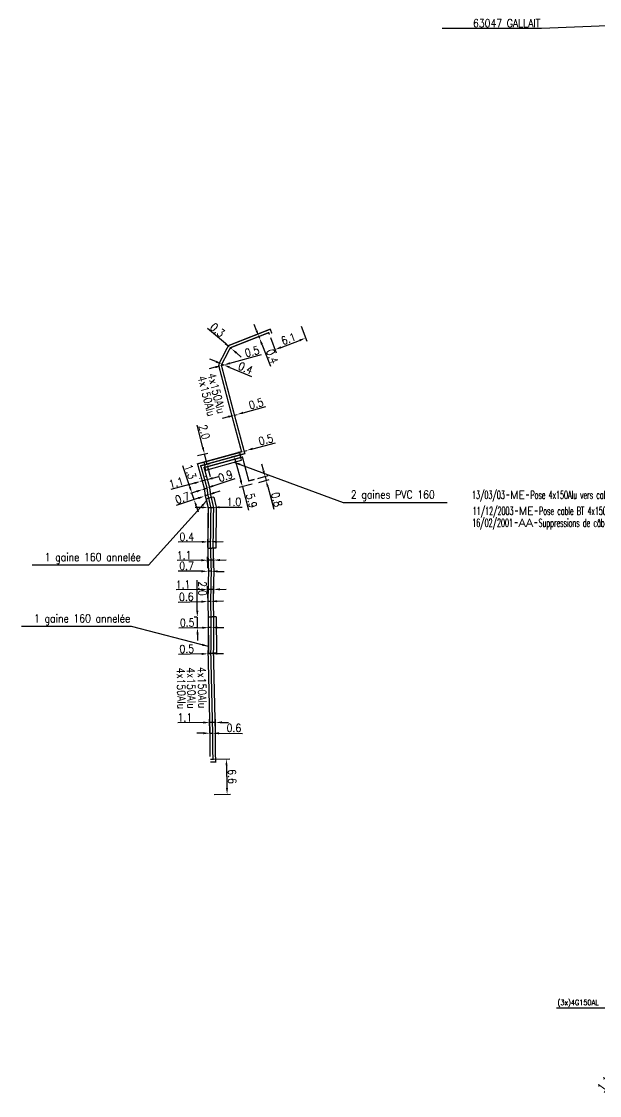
# Model space of a CAD drawing. Header units: millimetres. Extents: x 80000 to 81010, y 144000 to 145002.
# Drawn here: x 80686.5 to 80794.9, y 144154.1 to 144355.3 of the extents above; entities that cross this region are included whole.
import ezdxf
from ezdxf.enums import TextEntityAlignment as Align

# ---------------------------------------------------------------- set-up
doc = ezdxf.new("R2010")
doc.units = ezdxf.units.MM
doc.header["$PDMODE"] = 34
doc.linetypes.add('B_ST_AL', pattern=[2000, 1000, 1000])
doc.layers.get('0').update_dxf_attribs({"linetype": 'CONTINUOUS'})
doc.layers.get('Defpoints').update_dxf_attribs({"linetype": 'CONTINUOUS'})
for name, color, linetype in [('B_100', 3, 'CONTINUOUS'), ('B_300', 7, 'CONTINUOUS'), ('B_400', 7, 'CONTINUOUS')]:
    doc.layers.add(name, color=color, linetype=linetype)
doc.styles.get("Standard").update_dxf_attribs({"font": 'romans.shx', "width": 0.85})
doc.dimstyles.get("Standard").update_dxf_attribs({"dimtxt": 1.5, "dimasz": 1.2, "dimexe": 0.625, "dimexo": 0.625, "dimgap": 0.25, "dimtad": 1, "dimdec": 1, "dimzin": 0, "dimdsep": 46, "dimtxsty": 'Standard', "dimcen": -0.5, "dimadec": 0, "dimazin": 0, "dimtfac": 1, "dimtdec": 1, "dimtmove": 0, "dimatfit": 3, "dimfxl": 0, "dimtolj": 1, "dimtzin": 0, "dimarcsym": 0})

# ---------------------------------------------------------------- blocks, each defined once
blk = doc.blocks.new('GIS_MODF')
at = {"color": 0, "linetype": 'Continuous', "flags": 128}
for points in [[(-2.18, -0.01), (-1.68, -0.01)], [(1.52, -0.01), (2.02, -0.01)]]:
    blk.add_lwpolyline(points, dxfattribs=at)
at = {"color": 0, "linetype": 'Continuous', "width": 0.5}
blk.add_attdef('DATE', text='', height=1.5, dxfattribs=at).set_placement((-2.5, -0.8), align=Align.RIGHT)
at = {"color": 0, "linetype": 'Continuous', "width": 1.771291}
blk.add_attdef('USER', text='', height=1.5, dxfattribs=at).set_placement((-1.51, -0.8), (1.28, -0.8), align=Align.FIT)
at = {"color": 0, "linetype": 'Continuous', "width": 0.5}
blk.add_attdef('DESC', (2.29, -0.8), '', height=1.5, dxfattribs=at)
blk = doc.blocks.new('*D32')
at = {"layer": 'B_100', "color": 0, "linetype": 'Continuous', "lineweight": -2, "transparency": 16777216}
for p, q in [((80720.59, 144223.95), (80715.84, 144223.91)), ((80721.8, 144221.96), (80721.78, 144224.58)), ((80722.89, 144223.97), (80721.79, 144223.96)), ((80722.9, 144221.97), (80722.88, 144224.59)), ((80724.09, 144223.98), (80725.29, 144223.99))]:
    blk.add_line(p, q, dxfattribs=at)
at = {"layer": 'B_100', "color": 0, "linetype": 'Continuous', "transparency": 16777216}
for points in [[(80720.59, 144224.15), (80720.59, 144223.75), (80721.79, 144223.96)], [(80724.09, 144224.18), (80724.09, 144223.78), (80722.89, 144223.97)]]:
    blk.add_solid(points, dxfattribs=at)
at = {"layer": 'Defpoints', "color": 0, "linetype": 'Continuous', "transparency": 16777216}
for p in [(80722.89, 144223.97), (80721.81, 144221.34), (80722.91, 144221.34)]:
    blk.add_point(p, dxfattribs=at)
at = {"layer": 'B_100', "color": 0, "linetype": 'Continuous', "transparency": 16777216, "insert": (80717.15, 144224.92), "char_height": 1.5, "attachment_point": 5, "rotation": 0.4742}
blk.add_mtext('\\A1;1.1', dxfattribs=at)
blk = doc.blocks.new('*D33')
at = {"layer": 'B_100', "color": 0, "linetype": 'Continuous', "lineweight": -2, "transparency": 16777216}
for p, q in [((80720.2, 144248.87), (80715.49, 144248.81)), ((80721.42, 144247.26), (80721.39, 144249.51)), ((80722.5, 144248.9), (80721.4, 144248.88)), ((80722.52, 144247.28), (80722.49, 144249.52)), ((80723.7, 144248.91), (80724.9, 144248.93))]:
    blk.add_line(p, q, dxfattribs=at)
at = {"layer": 'B_100', "color": 0, "linetype": 'Continuous', "transparency": 16777216}
for points in [[(80720.2, 144249.07), (80720.2, 144248.67), (80721.4, 144248.88)], [(80723.7, 144249.11), (80723.7, 144248.71), (80722.5, 144248.9)]]:
    blk.add_solid(points, dxfattribs=at)
at = {"layer": 'Defpoints', "color": 0, "linetype": 'Continuous', "transparency": 16777216}
for p in [(80722.5, 144248.9), (80721.43, 144246.64), (80722.53, 144246.65)]:
    blk.add_point(p, dxfattribs=at)
at = {"layer": 'B_100', "color": 0, "linetype": 'Continuous', "transparency": 16777216, "insert": (80716.79, 144249.82), "char_height": 1.5, "attachment_point": 5, "rotation": 0.7265}
blk.add_mtext('\\A1;1.1', dxfattribs=at)
blk = doc.blocks.new('*D34')
at = {"layer": 'B_100', "color": 0, "linetype": 'Continuous', "lineweight": -2, "transparency": 16777216}
for p, q in [((80720.21, 144254.36), (80715.69, 144254.3)), ((80721.43, 144252.91), (80721.41, 144255)), ((80722.51, 144254.39), (80721.41, 144254.37)), ((80722.53, 144252.93), (80722.51, 144255.01)), ((80723.71, 144254.4), (80724.91, 144254.42))]:
    blk.add_line(p, q, dxfattribs=at)
at = {"layer": 'B_100', "color": 0, "linetype": 'Continuous', "transparency": 16777216}
for points in [[(80720.21, 144254.56), (80720.22, 144254.16), (80721.41, 144254.37)], [(80723.71, 144254.6), (80723.72, 144254.2), (80722.51, 144254.39)]]:
    blk.add_solid(points, dxfattribs=at)
at = {"layer": 'Defpoints', "color": 0, "linetype": 'Continuous', "transparency": 16777216}
for p in [(80722.51, 144254.39), (80721.44, 144252.29), (80722.54, 144252.3)]:
    blk.add_point(p, dxfattribs=at)
at = {"layer": 'B_100', "color": 0, "linetype": 'Continuous', "transparency": 16777216, "insert": (80716.99, 144255.32), "char_height": 1.5, "attachment_point": 5, "rotation": 0.7265}
blk.add_mtext('\\A1;1.1', dxfattribs=at)
blk = doc.blocks.new('*D35')
at = {"layer": 'B_100', "color": 0, "linetype": 'Continuous', "lineweight": -2, "transparency": 16777216}
for p, q in [((80720.27, 144264.25), (80719.07, 144264.24)), ((80721.46, 144264.89), (80721.46, 144264.89)), ((80721.47, 144264.26), (80722.47, 144264.27)), ((80722.46, 144264.9), (80722.46, 144264.9)), ((80723.67, 144264.29), (80727.86, 144264.33))]:
    blk.add_line(p, q, dxfattribs=at)
at = {"layer": 'B_100', "color": 0, "linetype": 'Continuous', "transparency": 16777216}
for points in [[(80720.27, 144264.45), (80720.27, 144264.05), (80721.47, 144264.26)], [(80723.67, 144264.49), (80723.67, 144264.09), (80722.47, 144264.27)]]:
    blk.add_solid(points, dxfattribs=at)
at = {"layer": 'Defpoints', "color": 0, "linetype": 'Continuous', "transparency": 16777216}
for p in [(80721.47, 144264.26), (80722.47, 144264.27), (80722.47, 144264.27)]:
    blk.add_point(p, dxfattribs=at)
at = {"layer": 'B_100', "color": 0, "linetype": 'Continuous', "transparency": 16777216, "insert": (80726.35, 144265.31), "char_height": 1.5, "attachment_point": 5, "rotation": 0.6137}
blk.add_mtext('\\A1;1.0', dxfattribs=at)
blk = doc.blocks.new('*D36')
at = {"layer": 'B_100', "color": 0, "linetype": 'Continuous', "lineweight": -2, "transparency": 16777216}
for p, q in [((80728.25, 144274.33), (80725.8, 144273.67)), ((80726.71, 144272.68), (80727.62, 144269.29)), ((80729.78, 144268.63), (80727.32, 144267.97)), ((80727.93, 144268.14), (80729.1, 144263.77))]:
    blk.add_line(p, q, dxfattribs=at)
at = {"layer": 'B_100', "color": 0, "linetype": 'Continuous', "transparency": 16777216}
for points in [[(80726.9, 144272.73), (80726.52, 144272.62), (80726.4, 144273.83)], [(80727.81, 144269.35), (80727.42, 144269.24), (80727.93, 144268.14)]]:
    blk.add_solid(points, dxfattribs=at)
at = {"layer": 'Defpoints', "color": 0, "linetype": 'Continuous', "transparency": 16777216}
for p in [(80728.85, 144274.49), (80726.4, 144273.83), (80730.38, 144268.79)]:
    blk.add_point(p, dxfattribs=at)
at = {"layer": 'B_100', "color": 0, "linetype": 'Continuous', "transparency": 16777216, "insert": (80729.66, 144265.53), "char_height": 1.5, "attachment_point": 5, "rotation": 285.014}
blk.add_mtext('\\A1;5.9', dxfattribs=at)
blk = doc.blocks.new('*D37')
at = {"layer": 'B_100', "color": 0, "linetype": 'Continuous', "lineweight": -2, "transparency": 16777216}
for p, q in [((80731.86, 144271.21), (80731.54, 144272.37)), ((80730.79, 144269.68), (80732.77, 144270.21)), ((80730.99, 144268.96), (80732.96, 144269.49)), ((80732.17, 144270.05), (80732.36, 144269.33)), ((80732.67, 144268.17), (80733.8, 144263.94))]:
    blk.add_line(p, q, dxfattribs=at)
at = {"layer": 'B_100', "color": 0, "linetype": 'Continuous', "transparency": 16777216}
for points in [[(80732.05, 144271.26), (80731.66, 144271.16), (80732.17, 144270.05)], [(80732.87, 144268.22), (80732.48, 144268.11), (80732.36, 144269.33)]]:
    blk.add_solid(points, dxfattribs=at)
at = {"layer": 'Defpoints', "color": 0, "linetype": 'Continuous', "transparency": 16777216}
for p in [(80730.19, 144269.52), (80730.38, 144268.79), (80732.17, 144270.05)]:
    blk.add_point(p, dxfattribs=at)
at = {"layer": 'B_100', "color": 0, "linetype": 'Continuous', "transparency": 16777216, "insert": (80734.36, 144265.73), "char_height": 1.5, "attachment_point": 5, "rotation": 285.014}
blk.add_mtext('\\A1;0.8', dxfattribs=at)
blk = doc.blocks.new('*D38')
at = {"layer": 'B_100', "color": 0, "linetype": 'Continuous', "lineweight": -2, "transparency": 16777216}
for p, q in [((80718.94, 144268.82), (80714.51, 144267.6)), ((80719.96, 144269.66), (80719.94, 144269.74)), ((80721.16, 144269.43), (80720.1, 144269.13)), ((80721.02, 144269.96), (80721, 144270.03)), ((80722.32, 144269.74), (80723.48, 144270.06))]:
    blk.add_line(p, q, dxfattribs=at)
at = {"layer": 'B_100', "color": 0, "linetype": 'Continuous', "transparency": 16777216}
for points in [[(80718.89, 144269.01), (80719, 144268.62), (80720.1, 144269.13)], [(80722.27, 144269.94), (80722.37, 144269.55), (80721.16, 144269.43)]]:
    blk.add_solid(points, dxfattribs=at)
at = {"layer": 'Defpoints', "color": 0, "linetype": 'Continuous', "transparency": 16777216}
for p in [(80720.12, 144269.06), (80721.16, 144269.43), (80721.18, 144269.35)]:
    blk.add_point(p, dxfattribs=at)
at = {"layer": 'B_100', "color": 0, "linetype": 'Continuous', "transparency": 16777216, "insert": (80715.51, 144268.91), "char_height": 1.5, "attachment_point": 5, "rotation": 15.3644}
blk.add_mtext('\\A1;1.1', dxfattribs=at)
blk = doc.blocks.new('*D87')
at = {"layer": 'B_100', "color": 0, "linetype": 'Continuous', "lineweight": -2, "transparency": 16777216}
for p, q in [((80722.52, 144217.07), (80725.55, 144217.13)), ((80724.95, 144215.91), (80725.03, 144211.71)), ((80722.65, 144210.47), (80725.68, 144210.53))]:
    blk.add_line(p, q, dxfattribs=at)
at = {"layer": 'B_100', "color": 0, "linetype": 'Continuous', "transparency": 16777216}
for points in [[(80725.15, 144215.92), (80724.75, 144215.91), (80724.92, 144217.11)], [(80725.23, 144211.72), (80724.83, 144211.71), (80725.06, 144210.51)]]:
    blk.add_solid(points, dxfattribs=at)
at = {"layer": 'Defpoints', "color": 0, "linetype": 'Continuous', "transparency": 16777216}
for p in [(80721.9, 144217.05), (80722.03, 144210.45), (80725.06, 144210.51)]:
    blk.add_point(p, dxfattribs=at)
at = {"layer": 'B_100', "color": 0, "linetype": 'Continuous', "transparency": 16777216, "insert": (80725.99, 144213.84), "char_height": 1.5, "attachment_point": 5, "rotation": 271.1482}
blk.add_mtext('\\A1;6.6', dxfattribs=at)
blk = doc.blocks.new('*D88')
at = {"layer": 'B_100', "color": 0, "linetype": 'Continuous', "lineweight": -2, "transparency": 16777216}
for p, q in [((80720.6, 144221.96), (80719.4, 144221.96)), ((80721.8, 144221.95), (80722.35, 144221.95)), ((80723.55, 144221.95), (80727.92, 144221.93)), ((80721.8, 144221.33), (80721.8, 144221.33)), ((80722.35, 144221.33), (80722.35, 144221.33))]:
    blk.add_line(p, q, dxfattribs=at)
at = {"layer": 'B_100', "color": 0, "linetype": 'Continuous', "transparency": 16777216}
for points in [[(80720.6, 144222.16), (80720.6, 144221.76), (80721.8, 144221.95)], [(80723.55, 144222.15), (80723.55, 144221.75), (80722.35, 144221.95)]]:
    blk.add_solid(points, dxfattribs=at)
at = {"layer": 'Defpoints', "color": 0, "linetype": 'Continuous', "transparency": 16777216}
for p in [(80721.8, 144221.95), (80721.8, 144221.95), (80722.35, 144221.95)]:
    blk.add_point(p, dxfattribs=at)
at = {"layer": 'B_100', "color": 0, "linetype": 'Continuous', "transparency": 16777216, "insert": (80726.34, 144222.94), "char_height": 1.5, "attachment_point": 5, "rotation": 359.8104}
blk.add_mtext('\\A1;0.6', dxfattribs=at)
blk = doc.blocks.new('*D89')
at = {"layer": 'B_100', "color": 0, "linetype": 'Continuous', "lineweight": -2, "transparency": 16777216}
for p, q in [((80720.3, 144236.81), (80715.93, 144236.71)), ((80721.49, 144237.46), (80721.49, 144237.46)), ((80722, 144236.85), (80721.5, 144236.84)), ((80721.98, 144237.47), (80721.98, 144237.47)), ((80723.2, 144236.88), (80724.4, 144236.9))]:
    blk.add_line(p, q, dxfattribs=at)
at = {"layer": 'B_100', "color": 0, "linetype": 'Continuous', "transparency": 16777216}
for points in [[(80720.29, 144237.01), (80720.3, 144236.61), (80721.5, 144236.84)], [(80723.19, 144237.08), (80723.2, 144236.68), (80722, 144236.85)]]:
    blk.add_solid(points, dxfattribs=at)
at = {"layer": 'Defpoints', "color": 0, "linetype": 'Continuous', "transparency": 16777216}
for p in [(80721.5, 144236.84), (80721.5, 144236.84), (80722, 144236.85)]:
    blk.add_point(p, dxfattribs=at)
at = {"layer": 'B_100', "color": 0, "linetype": 'Continuous', "transparency": 16777216, "insert": (80717.49, 144237.75), "char_height": 1.5, "attachment_point": 5, "rotation": 1.2913}
blk.add_mtext('\\A1;0.5', dxfattribs=at)
blk = doc.blocks.new('*D90')
at = {"layer": 'B_100', "color": 0, "linetype": 'Continuous', "lineweight": -2, "transparency": 16777216}
for p, q in [((80720.41, 144241.72), (80716.01, 144241.64)), ((80722.06, 144241.74), (80721.61, 144241.74)), ((80723.26, 144241.77), (80724.46, 144241.79))]:
    blk.add_line(p, q, dxfattribs=at)
at = {"layer": 'B_100', "color": 0, "linetype": 'Continuous', "transparency": 16777216}
for points in [[(80723.25, 144241.97), (80723.26, 144241.57), (80722.06, 144241.74)], [(80720.4, 144241.92), (80720.41, 144241.52), (80721.61, 144241.74)]]:
    blk.add_solid(points, dxfattribs=at)
at = {"layer": 'Defpoints', "color": 0, "linetype": 'Continuous', "transparency": 16777216}
for p in [(80721.61, 144241.74), (80721.61, 144241.74), (80722.06, 144241.74)]:
    blk.add_point(p, dxfattribs=at)
at = {"layer": 'B_100', "color": 0, "linetype": 'Continuous', "transparency": 16777216, "insert": (80717.57, 144242.67), "char_height": 1.5, "attachment_point": 5, "rotation": 0.9766}
blk.add_mtext('\\A1;0.5', dxfattribs=at)
blk = doc.blocks.new('*D91')
at = {"layer": 'B_100', "color": 0, "linetype": 'Continuous', "lineweight": -2, "transparency": 16777216}
for p, q in [((80720.23, 144246.6), (80715.86, 144246.46)), ((80721.98, 144246.65), (80721.43, 144246.64)), ((80721.45, 144246.01), (80721.45, 144246.01)), ((80722, 144246.03), (80722, 144246.03)), ((80723.18, 144246.69), (80724.38, 144246.73))]:
    blk.add_line(p, q, dxfattribs=at)
at = {"layer": 'B_100', "color": 0, "linetype": 'Continuous', "transparency": 16777216}
for points in [[(80720.22, 144246.8), (80720.23, 144246.4), (80721.43, 144246.64)], [(80723.17, 144246.89), (80723.18, 144246.49), (80721.98, 144246.65)]]:
    blk.add_solid(points, dxfattribs=at)
at = {"layer": 'Defpoints', "color": 0, "linetype": 'Continuous', "transparency": 16777216}
for p in [(80721.43, 144246.64), (80721.43, 144246.64), (80721.98, 144246.65)]:
    blk.add_point(p, dxfattribs=at)
at = {"layer": 'B_100', "color": 0, "linetype": 'Continuous', "transparency": 16777216, "insert": (80717.41, 144247.51), "char_height": 1.5, "attachment_point": 5, "rotation": 1.785}
blk.add_mtext('\\A1;0.6', dxfattribs=at)
blk = doc.blocks.new('*D92')
at = {"layer": 'B_100', "color": 0, "linetype": 'Continuous', "lineweight": -2, "transparency": 16777216}
for p, q in [((80720.24, 144252.29), (80715.87, 144252.32)), ((80721.44, 144252.91), (80721.44, 144252.91)), ((80722.09, 144252.29), (80721.44, 144252.29)), ((80722.09, 144252.91), (80722.09, 144252.91)), ((80723.29, 144252.28), (80724.49, 144252.27))]:
    blk.add_line(p, q, dxfattribs=at)
at = {"layer": 'B_100', "color": 0, "linetype": 'Continuous', "transparency": 16777216}
for points in [[(80720.24, 144252.49), (80720.24, 144252.09), (80721.44, 144252.29)], [(80723.29, 144252.48), (80723.29, 144252.08), (80722.09, 144252.29)]]:
    blk.add_solid(points, dxfattribs=at)
at = {"layer": 'Defpoints', "color": 0, "linetype": 'Continuous', "transparency": 16777216}
for p in [(80721.44, 144252.29), (80721.44, 144252.29), (80722.09, 144252.29)]:
    blk.add_point(p, dxfattribs=at)
at = {"layer": 'B_100', "color": 0, "linetype": 'Continuous', "transparency": 16777216, "insert": (80717.46, 144253.31), "char_height": 1.5, "attachment_point": 5, "rotation": 359.7246}
blk.add_mtext('\\A1;0.7', dxfattribs=at)
blk = doc.blocks.new('*D93')
at = {"layer": 'B_100', "color": 0, "linetype": 'Continuous', "lineweight": -2, "transparency": 16777216}
for p, q in [((80721.53, 144257.8), (80721.52, 144258.44)), ((80721.93, 144257.8), (80721.92, 144258.44)), ((80720.33, 144257.8), (80715.89, 144257.74)), ((80721.93, 144257.82), (80721.53, 144257.81)), ((80723.13, 144257.84), (80724.32, 144257.85))]:
    blk.add_line(p, q, dxfattribs=at)
at = {"layer": 'B_100', "color": 0, "linetype": 'Continuous', "transparency": 16777216}
for points in [[(80720.32, 144258), (80720.33, 144257.6), (80721.53, 144257.81)], [(80723.12, 144258.04), (80723.13, 144257.64), (80721.93, 144257.82)]]:
    blk.add_solid(points, dxfattribs=at)
at = {"layer": 'Defpoints', "color": 0, "linetype": 'Continuous', "transparency": 16777216}
for p in [(80721.53, 144257.81), (80721.53, 144257.17), (80721.93, 144257.18)]:
    blk.add_point(p, dxfattribs=at)
at = {"layer": 'B_100', "color": 0, "linetype": 'Continuous', "transparency": 16777216, "insert": (80717.5, 144258.76), "char_height": 1.5, "attachment_point": 5, "rotation": 0.7265}
blk.add_mtext('\\A1;0.4', dxfattribs=at)
blk = doc.blocks.new('*D94')
at = {"layer": 'B_100', "color": 0, "linetype": 'Continuous', "lineweight": -2, "transparency": 16777216}
for p, q in [((80721.46, 144266.59), (80720.8, 144266.37)), ((80722.6, 144266.98), (80723.74, 144267.36)), ((80719.66, 144265.99), (80715.52, 144264.59))]:
    blk.add_line(p, q, dxfattribs=at)
at = {"layer": 'B_100', "color": 0, "linetype": 'Continuous', "transparency": 16777216}
for points in [[(80719.6, 144266.18), (80719.73, 144265.8), (80720.8, 144266.37)], [(80722.54, 144267.17), (80722.67, 144266.79), (80721.46, 144266.59)]]:
    blk.add_solid(points, dxfattribs=at)
at = {"layer": 'Defpoints', "color": 0, "linetype": 'Continuous', "transparency": 16777216}
for p in [(80720.8, 144266.37), (80720.8, 144266.37), (80721.46, 144266.59)]:
    blk.add_point(p, dxfattribs=at)
at = {"layer": 'B_100', "color": 0, "linetype": 'Continuous', "transparency": 16777216, "insert": (80716.7, 144266.04), "char_height": 1.5, "attachment_point": 5, "rotation": 18.6622}
blk.add_mtext('\\A1;0.7', dxfattribs=at)
blk = doc.blocks.new('*D95')
at = {"layer": 'B_100', "color": 0, "linetype": 'Continuous', "lineweight": -2, "transparency": 16777216}
for p, q in [((80722.42, 144268.29), (80726.54, 144269.68)), ((80719.34, 144267.25), (80718.21, 144266.87)), ((80720.48, 144267.63), (80721.29, 144267.91))]:
    blk.add_line(p, q, dxfattribs=at)
at = {"layer": 'B_100', "color": 0, "linetype": 'Continuous', "transparency": 16777216}
for points in [[(80722.36, 144268.48), (80722.49, 144268.1), (80721.29, 144267.91)], [(80719.28, 144267.44), (80719.41, 144267.06), (80720.48, 144267.63)]]:
    blk.add_solid(points, dxfattribs=at)
at = {"layer": 'Defpoints', "color": 0, "linetype": 'Continuous', "transparency": 16777216}
for p in [(80720.48, 144267.63), (80720.48, 144267.63), (80721.29, 144267.91)]:
    blk.add_point(p, dxfattribs=at)
at = {"layer": 'B_100', "color": 0, "linetype": 'Continuous', "transparency": 16777216, "insert": (80724.74, 144270.13), "char_height": 1.5, "attachment_point": 5, "rotation": 18.6622}
blk.add_mtext('\\A1;0.9', dxfattribs=at)
blk = doc.blocks.new('*D96')
at = {"layer": 'B_100', "color": 0, "linetype": 'Continuous', "lineweight": -2, "transparency": 16777216}
for p, q in [((80718.07, 144268.09), (80716.73, 144272.06)), ((80718.87, 144265.72), (80718.46, 144266.95)), ((80719.26, 144264.58), (80719.64, 144263.45))]:
    blk.add_line(p, q, dxfattribs=at)
at = {"layer": 'B_100', "color": 0, "linetype": 'Continuous', "transparency": 16777216}
for points in [[(80718.26, 144268.15), (80717.88, 144268.02), (80718.46, 144266.95)], [(80719.45, 144264.65), (80719.07, 144264.52), (80718.87, 144265.72)]]:
    blk.add_solid(points, dxfattribs=at)
at = {"layer": 'Defpoints', "color": 0, "linetype": 'Continuous', "transparency": 16777216}
for p in [(80718.46, 144266.95), (80718.46, 144266.95), (80718.87, 144265.72)]:
    blk.add_point(p, dxfattribs=at)
at = {"layer": 'B_100', "color": 0, "linetype": 'Continuous', "transparency": 16777216, "insert": (80718.16, 144270.96), "char_height": 1.5, "attachment_point": 5, "rotation": 288.6622}
blk.add_mtext('\\A1;1.3', dxfattribs=at)
blk = doc.blocks.new('*D97')
at = {"layer": 'B_100', "color": 0, "linetype": 'Continuous', "lineweight": -2, "transparency": 16777216}
for p, q in [((80720.52, 144275.46), (80719.45, 144279.7)), ((80719.53, 144273.97), (80721.42, 144274.45)), ((80721.3, 144272.36), (80720.81, 144274.3)), ((80720.02, 144272.03), (80721.91, 144272.51)), ((80721.6, 144271.19), (80721.89, 144270.03))]:
    blk.add_line(p, q, dxfattribs=at)
at = {"layer": 'B_100', "color": 0, "linetype": 'Continuous', "transparency": 16777216}
for points in [[(80720.71, 144275.51), (80720.33, 144275.41), (80720.81, 144274.3)], [(80721.79, 144271.24), (80721.4, 144271.14), (80721.3, 144272.36)]]:
    blk.add_solid(points, dxfattribs=at)
at = {"layer": 'Defpoints', "color": 0, "linetype": 'Continuous', "transparency": 16777216}
for p in [(80720.81, 144274.3), (80718.92, 144273.82), (80719.41, 144271.88)]:
    blk.add_point(p, dxfattribs=at)
at = {"layer": 'B_100', "color": 0, "linetype": 'Continuous', "transparency": 16777216, "insert": (80720.81, 144278.4), "char_height": 1.5, "attachment_point": 5, "rotation": 284.169}
blk.add_mtext('\\A1;2.0', dxfattribs=at)
blk = doc.blocks.new('*D98')
at = {"layer": 'B_100', "color": 0, "linetype": 'Continuous', "lineweight": -2, "transparency": 16777216}
for p, q in [((80729.89, 144275.26), (80734.11, 144276.39)), ((80727.09, 144274.51), (80725.93, 144274.2)), ((80728.25, 144274.82), (80728.73, 144274.95))]:
    blk.add_line(p, q, dxfattribs=at)
at = {"layer": 'B_100', "color": 0, "linetype": 'Continuous', "transparency": 16777216}
for points in [[(80727.04, 144274.7), (80727.14, 144274.32), (80728.25, 144274.82)], [(80729.84, 144275.46), (80729.94, 144275.07), (80728.73, 144274.95)]]:
    blk.add_solid(points, dxfattribs=at)
at = {"layer": 'Defpoints', "color": 0, "linetype": 'Continuous', "transparency": 16777216}
for p in [(80728.25, 144274.82), (80728.73, 144274.95), (80728.73, 144274.95)]:
    blk.add_point(p, dxfattribs=at)
at = {"layer": 'B_100', "color": 0, "linetype": 'Continuous', "transparency": 16777216, "insert": (80732.32, 144276.95), "char_height": 1.5, "attachment_point": 5, "rotation": 15.014}
blk.add_mtext('\\A1;0.5', dxfattribs=at)
blk = doc.blocks.new('*D99')
at = {"layer": 'B_100', "color": 0, "linetype": 'Continuous', "lineweight": -2, "transparency": 16777216}
for p, q in [((80728.08, 144282), (80732.3, 144283.16)), ((80725.29, 144281.23), (80724.13, 144280.91)), ((80726.44, 144281.55), (80726.93, 144281.68))]:
    blk.add_line(p, q, dxfattribs=at)
at = {"layer": 'B_100', "color": 0, "linetype": 'Continuous', "transparency": 16777216}
for points in [[(80725.23, 144281.42), (80725.34, 144281.04), (80726.44, 144281.55)], [(80728.03, 144282.19), (80728.14, 144281.81), (80726.93, 144281.68)]]:
    blk.add_solid(points, dxfattribs=at)
at = {"layer": 'Defpoints', "color": 0, "linetype": 'Continuous', "transparency": 16777216}
for p in [(80726.44, 144281.55), (80726.93, 144281.68), (80726.93, 144281.68)]:
    blk.add_point(p, dxfattribs=at)
at = {"layer": 'B_100', "color": 0, "linetype": 'Continuous', "transparency": 16777216, "insert": (80730.5, 144283.7), "char_height": 1.5, "attachment_point": 5, "rotation": 15.3824}
blk.add_mtext('\\A1;0.5', dxfattribs=at)
blk = doc.blocks.new('*D100')
at = {"layer": 'B_100', "color": 0, "linetype": 'Continuous', "lineweight": -2, "transparency": 16777216}
for p, q in [((80725.6, 144291.28), (80731.53, 144292.91)), ((80722.85, 144290.52), (80721.69, 144290.2)), ((80724, 144290.84), (80724.44, 144290.96))]:
    blk.add_line(p, q, dxfattribs=at)
at = {"layer": 'B_100', "color": 0, "linetype": 'Continuous', "transparency": 16777216}
for points in [[(80722.79, 144290.71), (80722.9, 144290.33), (80724, 144290.84)], [(80725.54, 144291.47), (80725.65, 144291.08), (80724.44, 144290.96)]]:
    blk.add_solid(points, dxfattribs=at)
at = {"layer": 'Defpoints', "color": 0, "linetype": 'Continuous', "transparency": 16777216}
for p in [(80724, 144290.84), (80724.44, 144290.96), (80724.44, 144290.96)]:
    blk.add_point(p, dxfattribs=at)
at = {"layer": 'B_100', "color": 0, "linetype": 'Continuous', "transparency": 16777216, "insert": (80729.74, 144293.45), "char_height": 1.5, "attachment_point": 5, "rotation": 15.3824}
blk.add_mtext('\\A1;0.5', dxfattribs=at)
blk = doc.blocks.new('*D101')
at = {"layer": 'B_100', "color": 0, "linetype": 'Continuous', "lineweight": -2, "transparency": 16777216}
for p, q in [((80722.96, 144291.57), (80721.85, 144292.03)), ((80724.07, 144291.11), (80724.44, 144290.96)), ((80725.55, 144290.5), (80729.64, 144288.8))]:
    blk.add_line(p, q, dxfattribs=at)
at = {"layer": 'B_100', "color": 0, "linetype": 'Continuous', "transparency": 16777216}
for points in [[(80723.04, 144291.76), (80722.88, 144291.39), (80724.07, 144291.11)], [(80725.62, 144290.68), (80725.47, 144290.32), (80724.44, 144290.96)]]:
    blk.add_solid(points, dxfattribs=at)
at = {"layer": 'Defpoints', "color": 0, "linetype": 'Continuous', "transparency": 16777216}
for p in [(80724.07, 144291.11), (80724.44, 144290.96), (80724.44, 144290.96)]:
    blk.add_point(p, dxfattribs=at)
at = {"layer": 'B_100', "color": 0, "linetype": 'Continuous', "transparency": 16777216, "insert": (80728.53, 144290.35), "char_height": 1.5, "attachment_point": 5, "rotation": 337.503}
blk.add_mtext('\\A1;0.4', dxfattribs=at)
blk = doc.blocks.new('*D102')
at = {"layer": 'B_100', "color": 0, "linetype": 'Continuous', "lineweight": -2, "transparency": 16777216}
for p, q in [((80724.74, 144294.95), (80721.4, 144297.76)), ((80725.89, 144293.98), (80725.66, 144294.17)), ((80726.81, 144293.21), (80727.72, 144292.43))]:
    blk.add_line(p, q, dxfattribs=at)
at = {"layer": 'B_100', "color": 0, "linetype": 'Continuous', "transparency": 16777216}
for points in [[(80724.87, 144295.1), (80724.61, 144294.79), (80725.66, 144294.17)], [(80726.93, 144293.36), (80726.68, 144293.05), (80725.89, 144293.98)]]:
    blk.add_solid(points, dxfattribs=at)
at = {"layer": 'Defpoints', "color": 0, "linetype": 'Continuous', "transparency": 16777216}
for p in [(80725.66, 144294.17), (80725.89, 144293.98), (80725.89, 144293.98)]:
    blk.add_point(p, dxfattribs=at)
at = {"layer": 'B_100', "color": 0, "linetype": 'Continuous', "transparency": 16777216, "insert": (80723.25, 144297.5), "char_height": 1.5, "attachment_point": 5, "rotation": 319.9013}
blk.add_mtext('\\A1;0.3', dxfattribs=at)
blk = doc.blocks.new('*D103')
at = {"layer": 'B_100', "color": 0, "linetype": 'Continuous', "lineweight": -2, "transparency": 16777216}
for p, q in [((80730.58, 144297.4), (80730.14, 144298.52)), ((80731.01, 144296.28), (80731.14, 144295.95)), ((80731.58, 144294.84), (80733.18, 144290.71))]:
    blk.add_line(p, q, dxfattribs=at)
at = {"layer": 'B_100', "color": 0, "linetype": 'Continuous', "transparency": 16777216}
for points in [[(80730.76, 144297.47), (80730.39, 144297.33), (80731.01, 144296.28)], [(80731.76, 144294.91), (80731.39, 144294.76), (80731.14, 144295.95)]]:
    blk.add_solid(points, dxfattribs=at)
at = {"layer": 'Defpoints', "color": 0, "linetype": 'Continuous', "transparency": 16777216}
for p in [(80731.01, 144296.28), (80731.14, 144295.95), (80731.14, 144295.95)]:
    blk.add_point(p, dxfattribs=at)
at = {"layer": 'B_100', "color": 0, "linetype": 'Continuous', "transparency": 16777216, "insert": (80733.53, 144292.57), "char_height": 1.5, "attachment_point": 5, "rotation": 291.2661}
blk.add_mtext('\\A1;0.4', dxfattribs=at)
blk = doc.blocks.new('*D104')
at = {"layer": 'B_100', "color": 0, "linetype": 'Continuous', "lineweight": -2, "transparency": 16777216}
for p, q in [((80738.92, 144298.21), (80739.98, 144295.39)), ((80733.21, 144296.07), (80734.27, 144293.24)), ((80735.18, 144294.25), (80738.64, 144295.55))]:
    blk.add_line(p, q, dxfattribs=at)
at = {"layer": 'B_100', "color": 0, "linetype": 'Continuous', "transparency": 16777216}
for points in [[(80735.1, 144294.44), (80735.25, 144294.06), (80734.05, 144293.83)], [(80738.57, 144295.74), (80738.71, 144295.37), (80739.76, 144295.98)]]:
    blk.add_solid(points, dxfattribs=at)
at = {"layer": 'Defpoints', "color": 0, "linetype": 'Continuous', "transparency": 16777216}
for p in [(80738.7, 144298.8), (80732.99, 144296.65), (80739.76, 144295.98)]:
    blk.add_point(p, dxfattribs=at)
at = {"layer": 'B_100', "color": 0, "linetype": 'Continuous', "transparency": 16777216, "insert": (80736.55, 144295.84), "char_height": 1.5, "attachment_point": 5, "rotation": 20.6093}
blk.add_mtext('\\A1;6.1', dxfattribs=at)
blk = doc.blocks.new('*D105')
at = {"layer": 'B_100', "color": 0, "linetype": 'Continuous', "lineweight": -2, "transparency": 16777216}
for p, q in [((80719.47, 144244.9), (80719.42, 144250.64)), ((80719.36, 144243.7), (80718.86, 144243.7)), ((80719.5, 144241.7), (80719.48, 144243.7)), ((80719.38, 144241.7), (80718.88, 144241.7)), ((80719.51, 144240.5), (80719.52, 144239.3))]:
    blk.add_line(p, q, dxfattribs=at)
at = {"layer": 'B_100', "color": 0, "linetype": 'Continuous', "transparency": 16777216}
for points in [[(80719.67, 144244.91), (80719.27, 144244.9), (80719.48, 144243.7)], [(80719.71, 144240.51), (80719.31, 144240.5), (80719.5, 144241.7)]]:
    blk.add_solid(points, dxfattribs=at)
at = {"layer": 'Defpoints', "color": 0, "linetype": 'Continuous', "transparency": 16777216}
for p in [(80719.98, 144243.71), (80719.5, 144241.7), (80720, 144241.71)]:
    blk.add_point(p, dxfattribs=at)
at = {"layer": 'B_100', "color": 0, "linetype": 'Continuous', "transparency": 16777216, "insert": (80720.43, 144249.06), "char_height": 1.5, "attachment_point": 5, "rotation": 270.5527}
blk.add_mtext('\\A1;2.0', dxfattribs=at)
blk = doc.blocks.new('*D1807')
at = {"layer": 'B_300', "color": 0, "linetype": 'Continuous', "lineweight": -2, "transparency": 16777216}
for p, q in [((80800.14, 144160.51), (80800.86, 144161.47)), ((80799.42, 144159.55), (80798.76, 144158.67)), ((80802.96, 144156.89), (80798.92, 144159.93)), ((80798.04, 144157.71), (80795.74, 144154.66)), ((80804.38, 144154.45), (80798.26, 144159.05))]:
    blk.add_line(p, q, dxfattribs=at)
at = {"layer": 'B_300', "color": 0, "linetype": 'Continuous', "transparency": 16777216}
for points in [[(80799.98, 144160.63), (80800.3, 144160.39), (80799.42, 144159.55)], [(80797.88, 144157.84), (80798.2, 144157.59), (80798.76, 144158.67)]]:
    blk.add_solid(points, dxfattribs=at)
at = {"layer": 'Defpoints', "color": 0, "linetype": 'Continuous', "transparency": 16777216}
for p in [(80799.42, 144159.55), (80803.46, 144156.51), (80804.88, 144154.08)]:
    blk.add_point(p, dxfattribs=at)
at = {"layer": 'B_300', "color": 0, "linetype": 'Continuous', "transparency": 16777216, "insert": (80795.73, 144156.31), "char_height": 1.5, "attachment_point": 5, "rotation": 53.109}
blk.add_mtext('\\A1;1.1', dxfattribs=at)

msp = doc.modelspace()

# ---------------------------------------------------------------- linework, layer by layer
at = {"layer": 'B_100', "linetype": 'B_ST_AL', "flags": 128}
for points in [[(80721.88, 144217.55, 0.25, 0.25, 0), (80721.85, 144221.94, 0.25, 0.25, 0), (80721.5, 144236.85, 0.25, 0.25, 0), (80721.56, 144241.74, 0.25, 0.25, 0), (80721.48, 144246.65, 0.25, 0.25, 0), (80721.59, 144252.28, 0.25, 0.25, 0), (80721.43, 144257.17, 0.25, 0.25, 0), (80721.52, 144264.15, 0.25, 0.25, 0), (80720.97, 144266.5, 0.25, 0.25, 0), (80720.8, 144267.81, 0.25, 0.25, 0), (80719.51, 144272.42, 0.25, 0.25, 0), (80727.77, 144274.69, 0.25, 0.25, 0), (80725.96, 144281.42, 0.25, 0.25, 0), (80723.49, 144290.83, 0.25, 0.25, 0), (80723.6, 144291.29, 0.25, 0.25, 0), (80725.3, 144294.57, 0.25, 0.25, 0), (80733.14, 144297.65, 0.25, 0.25, 0), (80733.46, 144296.83, 0, 0, 0)], [(80721.9, 144217.05, 0.25, 0.25, 0), (80722.39, 144217.06, 0.25, 0.25, 0), (80722.35, 144221.95, 0.25, 0.25, 0), (80722, 144236.85, 0.25, 0.25, 0), (80722.06, 144241.74, 0.25, 0.25, 0), (80721.98, 144246.65, 0.25, 0.25, 0), (80722.09, 144252.29, 0.25, 0.25, 0), (80721.93, 144257.18, 0.25, 0.25, 0), (80722.02, 144264.2, 0.25, 0.25, 0), (80721.46, 144266.59, 0.25, 0.25, 0), (80721.29, 144267.91, 0.25, 0.25, 0), (80720.12, 144272.07, 0.25, 0.25, 0), (80728.38, 144274.34, 0.25, 0.25, 0), (80726.44, 144281.55, 0.25, 0.25, 0), (80724, 144290.84, 0.25, 0.25, 0), (80724.07, 144291.11, 0.25, 0.25, 0), (80725.66, 144294.17, 0.25, 0.25, 0), (80732.85, 144297, 0.25, 0.25, 0), (80732.99, 144296.65, 0, 0, 0)], [(80721.9, 144216.55, 0.25, 0.25, 0), (80722.89, 144216.56, 0.25, 0.25, 0), (80722.85, 144221.96, 0.25, 0.25, 0), (80722.5, 144236.85, 0.25, 0.25, 0), (80722.56, 144241.75, 0.25, 0.25, 0), (80722.48, 144246.65, 0.25, 0.25, 0), (80722.59, 144252.29, 0.25, 0.25, 0), (80722.43, 144257.18, 0.25, 0.25, 0), (80722.52, 144264.26, 0.25, 0.25, 0), (80721.96, 144266.68, 0.25, 0.25, 0), (80721.78, 144268.01, 0.25, 0.25, 0), (80720.74, 144271.72, 0.25, 0.25, 0), (80727.93, 144273.7, 0.25, 0.25, 0), (80729.13, 144269.23, 0.25, 0.25, 0), (80730.19, 144269.51, 0, 0, 0)]]:
    msp.add_lwpolyline(points, format="xyseb", dxfattribs=at)
at = {"layer": 'B_400', "color": 7, "linetype": 'CONTINUOUS'}
for p, q in [((80720.68, 144272.71), (80727.36, 144274.58)), ((80727.36, 144274.58), (80727.56, 144273.85)), ((80720.68, 144272.71), (80720.88, 144271.99)), ((80721.08, 144271.27), (80727.76, 144273.13)), ((80727.76, 144273.13), (80727.56, 144273.85)), ((80721.08, 144271.27), (80720.88, 144271.99)), ((80722.58, 144266.21), (80721.85, 144266.04)), ((80722.58, 144266.21), (80723.02, 144264.31)), ((80721.12, 144265.87), (80721.85, 144266.04)), ((80721.12, 144265.87), (80721.52, 144264.15)), ((80721.52, 144264.15), (80721.45, 144256.62)), ((80723.02, 144264.31), (80722.95, 144256.6)), ((80721.45, 144256.62), (80722.2, 144256.61)), ((80722.95, 144256.6), (80722.2, 144256.61)), ((80721.52, 144243.74), (80722.27, 144243.74)), ((80721.52, 144243.74), (80721.57, 144236.95)), ((80723.02, 144243.75), (80722.27, 144243.74)), ((80723.02, 144243.75), (80723.07, 144236.96)), ((80721.57, 144236.95), (80722.32, 144236.96)), ((80723.07, 144236.96), (80722.32, 144236.96))]:
    msp.add_line(p, q, dxfattribs=at)

# ---------------------------------------------------------------- block references
at = {"layer": 'B_100', "linetype": 'Continuous'}
ref = msp.add_blockref('GIS_MODF', (80779.64, 144266.65), dxfattribs=at)
ref.add_attrib('DATE', '13/03/03', dxfattribs={"layer": '0', "color": 0, "linetype": 'Continuous', "height": 1.5, "width": 0.5}).set_placement((80777.13, 144265.86), align=Align.RIGHT)
ref.add_attrib('USER', 'ME', dxfattribs={"layer": '0', "color": 0, "linetype": 'Continuous', "height": 1.5, "width": 0.950449}).set_placement((80778.13, 144265.86), (80780.91, 144265.86), align=Align.FIT)
ref.add_attrib('DESC', 'Pose 4x150Alu vers cab 63297', (80781.93, 144265.86), dxfattribs={"layer": '0', "color": 0, "linetype": 'Continuous', "height": 1.5, "width": 0.5})
ref = msp.add_blockref('GIS_MODF', (80781.26, 144263.65), dxfattribs=at)
ref.add_attrib('DATE', '11/12/2003', dxfattribs={"layer": '0', "color": 0, "linetype": 'Continuous', "height": 1.5, "width": 0.5}).set_placement((80778.75, 144262.85), align=Align.RIGHT)
ref.add_attrib('USER', 'ME', dxfattribs={"layer": '0', "color": 0, "linetype": 'Continuous', "height": 1.5, "width": 0.950449}).set_placement((80779.75, 144262.85), (80782.53, 144262.85), align=Align.FIT)
ref.add_attrib('DESC', 'Pose cable BT 4x150Alu de Cab 3297', (80783.54, 144262.85), dxfattribs={"layer": '0', "color": 0, "linetype": 'Continuous', "height": 1.5, "width": 0.5})
ref = msp.add_blockref('GIS_MODF', (80781.17, 144261.42), dxfattribs=at)
ref.add_attrib('DATE', '16/02/2001', dxfattribs={"layer": '0', "color": 0, "linetype": 'B_ST_AL', "height": 1.5, "width": 0.5}).set_placement((80778.67, 144260.62), align=Align.RIGHT)
ref.add_attrib('USER', 'AA', dxfattribs={"layer": '0', "color": 0, "linetype": 'B_ST_AL', "height": 1.5, "width": 1.113383}).set_placement((80779.66, 144260.62), (80782.45, 144260.62), align=Align.FIT)
ref.add_attrib('DESC', 'Suppressions de câbles et rajout de câbles', (80783.46, 144260.62), dxfattribs={"layer": '0', "color": 0, "linetype": 'B_ST_AL', "height": 1.5, "width": 0.5})

# ---------------------------------------------------------------- texts
at = {"layer": 'B_100', "linetype": 'Continuous', "width": 0.85}
for rotation, p in [(284.3215, (80721.23, 144285.14)), (284.3215, (80723.09, 144285.65)), (271.0655, (80716.46, 144230.35)), (271.0655, (80718.34, 144230.42)), (271.0655, (80720.37, 144230.5))]:
    msp.add_text('4x150Alu', height=1.5, rotation=rotation, dxfattribs=at).set_placement(p, align=Align.MIDDLE)
at = {"layer": 'B_100', "linetype": 'Continuous', "insert": (80783.78, 144354.23), "char_height": 1.5, "attachment_point": 9}
msp.add_mtext('\\A1;Câbles vers cabine\\P63047 GALLAIT', dxfattribs=at)
at = {"layer": 'B_100', "linetype": 'Continuous', "ltscale": 0.5, "insert": (80794.74, 144170.68), "char_height": 1, "attachment_point": 9}
msp.add_mtext('\\A1;(3x)4G150AL', dxfattribs=at)
at = {"layer": 'B_400', "linetype": 'Continuous', "char_height": 1.5}
for s, insert, attachment_point in [('\\A1;2 gaines PVC 160', (80748.26, 144266.41), 4), ('\\A1;1 gaine 160 annelée', (80708.89, 144254.7), 6), ('\\A1;1 gaine 160 annelée', (80706.9, 144243.22), 6)]:
    msp.add_mtext(s, dxfattribs=dict(at, insert=insert, attachment_point=attachment_point))

# ---------------------------------------------------------------- dimensions: what is measured, and where the dimension line sits
at = {"layer": 'B_100', "linetype": 'Continuous'}
for base, p1, p2, angle, picture, middle in [((80725.89, 144293.98), (80725.66, 144294.17), (80725.89, 144293.98), 319.9013, '*D102', (80722.61, 144296.74)), ((80731.1407, 144295.9543), (80731.0137, 144296.2805), (80731.1407, 144295.9543), 291.2661, '*D103', (80732.5973, 144292.2117)), ((80739.76, 144295.98), (80732.99, 144296.65), (80738.7, 144298.8), 20.6093, '*D104', (80736.9, 144294.9)), ((80724.438, 144290.959), (80724.00412042, 144290.83963289), (80724.438, 144290.959), 15.38241694, '*D100', (80730.00037824, 144292.48929788)), ((80724.44, 144290.96), (80724.07, 144291.11), (80724.44, 144290.96), 337.503, '*D101', (80728.15, 144289.42)), ((80726.93, 144281.68), (80726.44, 144281.55), (80726.93, 144281.68), 15.3824, '*D99', (80730.77, 144282.74)), ((80720.81, 144274.3), (80719.41, 144271.88), (80718.92, 144273.82), 104.169, '*D97', (80719.84, 144278.16)), ((80728.73, 144274.95), (80728.25, 144274.82), (80728.73, 144274.95), 15.014, '*D98', (80732.58, 144275.98)), ((80726.4, 144273.83), (80730.38, 144268.79), (80728.85, 144274.49), 105.014, '*D36', (80728.7, 144265.27)), ((80718.46, 144266.95), (80718.87, 144265.72), (80718.46, 144266.95), 108.6622, '*D96', (80717.21, 144270.64)), ((80732.17, 144270.05), (80730.38, 144268.79), (80730.19, 144269.52), 105.014, '*D37', (80733.39, 144265.48)), ((80721.16, 144269.43), (80720.12, 144269.06), (80721.18, 144269.35), 15.3644, '*D38', (80715.78, 144267.95)), ((80720.4818, 144267.6348), (80721.2871, 144267.9068), (80720.4818, 144267.6348), 198.6622, '*D95', (80725.0632, 144269.1822)), ((80720.8, 144266.37), (80721.46, 144266.59), (80720.8, 144266.37), 198.6622, '*D94', (80717.02, 144265.1)), ((80722.47, 144264.27), (80721.47, 144264.26), (80722.47, 144264.27), 0.6137, '*D35', (80726.36, 144264.31)), ((80721.53, 144257.81), (80721.93, 144257.18), (80721.53, 144257.17), 180.7265, '*D93', (80717.51, 144257.76)), ((80722.51, 144254.39), (80721.44, 144252.29), (80722.54, 144252.3), 0.7265, '*D34', (80717, 144254.32)), ((80721.4412, 144252.2892), (80722.0912, 144252.2861), (80721.4412, 144252.2892), 179.7246, '*D92', (80717.4556, 144252.3084)), ((80722.5, 144248.9), (80721.43, 144246.64), (80722.53, 144246.65), 0.7265, '*D33', (80716.8, 144248.82)), ((80719.5, 144241.7), (80719.98, 144243.71), (80720, 144241.71), 270.5527, '*D105', (80719.43, 144249.05)), ((80721.4278, 144246.6364), (80721.9775, 144246.6535), (80721.4278, 144246.6364), 181.785, '*D91', (80717.444, 144246.5123)), ((80721.6061, 144241.737), (80722.056, 144241.7446), (80721.6061, 144241.737), 180.9766, '*D90', (80717.5906, 144241.6685)), ((80721.5, 144236.84), (80722, 144236.85), (80721.5, 144236.84), 181.2913, '*D89', (80717.51, 144236.75)), ((80722.89, 144223.97), (80721.81, 144221.34), (80722.91, 144221.34), 0.4742, '*D32', (80717.15, 144223.92)), ((80721.79754859, 144221.95193098), (80722.34754558, 144221.95011058), (80721.79754859, 144221.95193098), 179.81036099, '*D88', (80726.33323804, 144221.93691859)), ((80725.06, 144210.51), (80721.9, 144217.05), (80722.03, 144210.45), 271.1482, '*D87', (80724.99, 144213.82))]:
    dim = msp.add_linear_dim(base=base, p1=p1, p2=p2, angle=angle, dimstyle='Standard', dxfattribs=at)
    dim.commit()
    dim.dimension.update_dxf_attribs({"geometry": picture, "text_midpoint": middle, "dimtype": 161})
at = {"layer": 'B_300', "linetype": 'Continuous'}
dim = msp.add_linear_dim(base=(80799.42, 144159.55), p1=(80804.88, 144154.08), p2=(80803.46, 144156.51), angle=233.109, dimstyle='Standard', override={"dimatfit": 0}, dxfattribs=at)
dim.commit()
dim.dimension.update_dxf_attribs({"geometry": '*D1807', "text_midpoint": (80796.53, 144155.71), "dimtype": 160})

# ---------------------------------------------------------------- leaders
at = {"layer": 'B_100', "linetype": 'Continuous', "annotation_type": 0, "has_hookline": 1, "hookline_direction": 1, "text_width": 18.4}
msp.add_leader([(80797.95, 144354.57), (80784.03, 144353.98)], dimstyle='Standard', override={"dimfxl": 1.25}, dxfattribs=at)
at = {"layer": 'B_100', "linetype": 'Continuous', "ltscale": 0.5, "annotation_type": 0, "has_hookline": 1, "hookline_direction": 1, "text_width": 7.93}
msp.add_leader([(80808.19, 144162.31), (80796.19, 144170.43), (80794.99, 144170.43)], dimstyle='Standard', override={"dimfxl": 1.25}, dxfattribs=at)
at = {"layer": 'B_400', "linetype": 'Continuous', "annotation_type": 0, "has_hookline": 1}
for points, hookline_direction, text_width in [([(80726.35, 144272.74), (80746.81, 144265.16), (80748.01, 144265.16)], 0, 18.03), ([(80721.21, 144265.49), (80710.34, 144253.45), (80709.14, 144253.45)], 1, 20.4), ([(80721.56, 144238.23), (80707.15, 144241.97)], 1, 20.4)]:
    msp.add_leader(points, dimstyle='Standard', dxfattribs=dict(at, hookline_direction=hookline_direction, text_width=text_width))

doc.saveas('drawing.dxf')
